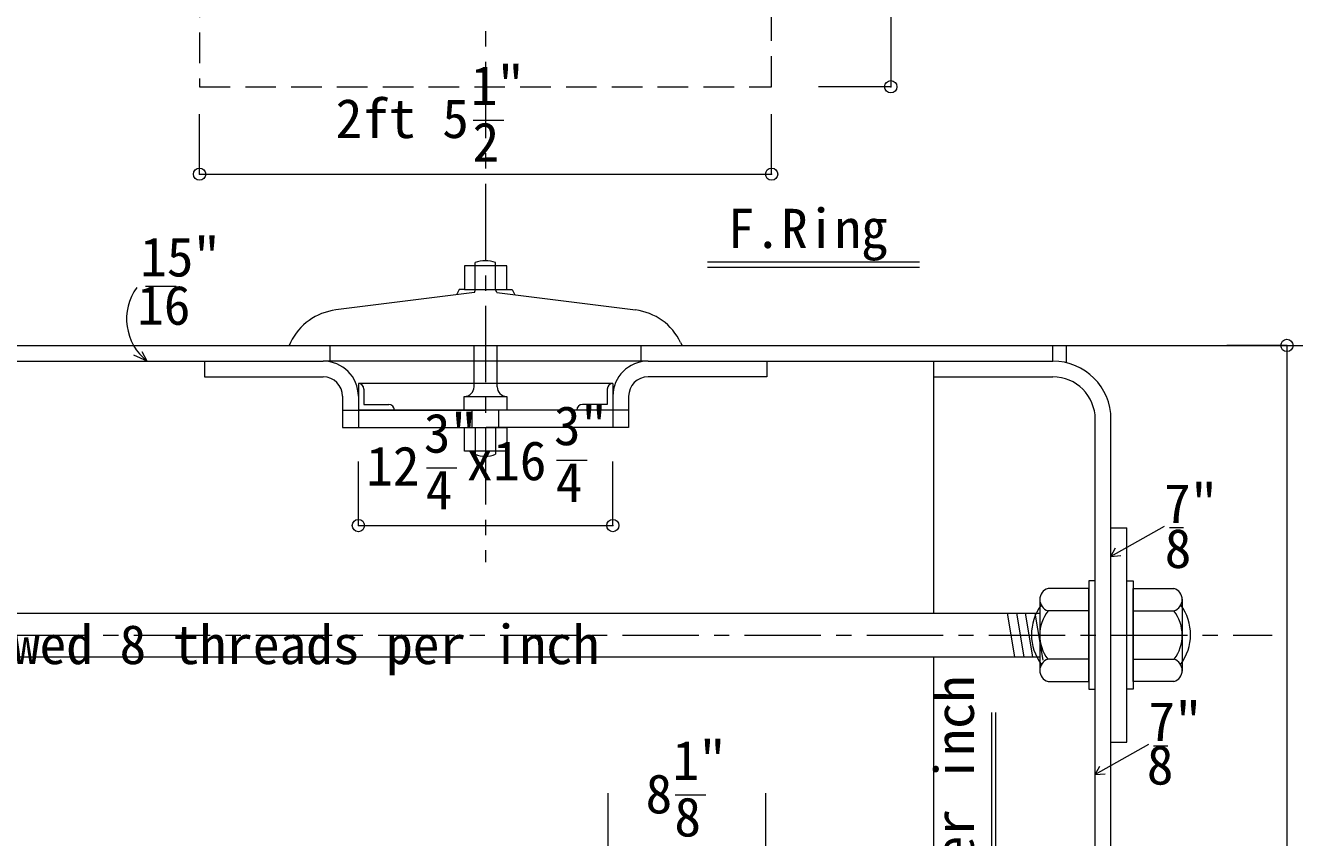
# Model space of a CAD drawing. Units: millimetres, scale not verified. Extents: x -5564 to 5565, y -3978 to 3978.
# Drawn here: x 1736 to 3399, y -139 to 925 of the extents above; entities that cross this region are included whole.
import ezdxf
from ezdxf.enums import TextEntityAlignment as Align

# ---------------------------------------------------------------- set-up
doc = ezdxf.new("R2010")
doc.units = ezdxf.units.MM
doc.header["$LTSCALE"] = 20
doc.header["$PDMODE"] = 32
doc.header["$PDSIZE"] = 16
doc.linetypes.add('CHAIN1', pattern=[8, 5, -1, 1, -1])
doc.linetypes.add('DASHED2', pattern=[3, 2, -1])
for name, color, linetype, lineweight in [('0-3_Center', 4, 'CHAIN1', 9), ('0-4_Note', 3, 'Continuous', 9), ('0-5_Line', 7, 'Continuous', 9), ('0-6_Sunpou', 3, 'Continuous', 9), ('0-7_Kumo', 7, 'DASHED2', 9)]:
    doc.layers.add(name, color=color, linetype=linetype, lineweight=lineweight)
doc.styles.add('ＭＳ ゴシック', font='')
doc.styles.get('ＭＳ ゴシック').set_extended_font_data('MS Gothic')

msp = doc.modelspace()

# ---------------------------------------------------------------- linework, layer by layer
at = {"layer": '0-3_Center'}
for p, q in [((2339, 1837.5), (2339, 221.9)), ((-201.8, 126.5), (3369.24, 126.5)), ((2499.31, -80.72), (2499.31, -597.8)), ((2705.68, -80.72), (2705.68, -597.8))]:
    msp.add_line(p, q, dxfattribs=at)
at = {"layer": '0-4_Note'}
for p, q in [((2629.57, 615.23), (2907.18, 615.23)), ((2629.57, 608.49), (2907.18, 608.49)), ((1893.54, 583.69), (1933.54, 583.69)), ((1895.69, 485.28), (1878.32, 493.23)), ((1895.69, 485.28), (1889.01, 497.66)), ((3234.63, 267.19), (3253.29, 267.19)), ((3158.13, 229.29), (3171.16, 230.59)), ((3001.85, -490.56), (3001.85, 25.13)), ((3007.24, -490.56), (3007.24, 25.13)), ((3213.99, -18.56), (3232.66, -18.56)), ((3137.49, -56.45), (3150.52, -55.16))]:
    msp.add_line(p, q, dxfattribs=at)
for points in [[(3227.71, 268.68), (3158.13, 229.29), (3164.12, 240.55)], [(3207.07, -17.07), (3137.49, -56.45), (3143.49, -45.2)]]:
    msp.add_lwpolyline(points, dxfattribs=at)
msp.add_arc((1939.22, 540.73), 70.5, 144.30681, 231.87145, dxfattribs=at)
at = {"layer": '0-5_Line'}
for p, q in [((2352.13, 610.2), (2352.13, 614.45)), ((2352.13, 579.26), (2352.13, 610.2)), ((2324.29, 575.04), (2142.72, 552.3)), ((2324.29, 575.04), (2325.88, 579.26)), ((2353.72, 575.04), (2352.13, 579.26)), ((2353.72, 575.04), (2535.28, 552.3)), ((1219.79, 505.91), (3433.23, 505.91)), ((2083.54, 509.74), (2081.69, 505.91)), ((2135.39, 485.28), (2135.39, 505.91)), ((2323.9, 451.7), (2323.9, 505.91)), ((2354.11, 451.7), (2354.11, 505.91)), ((2542.61, 485.28), (2542.61, 505.91)), ((2594.47, 509.74), (2596.31, 505.91)), ((3081.93, 485.28), (3081.93, 505.91)), ((3099.95, 483.12), (3099.95, 505.91)), ((1575.79, 485.28), (2126.28, 485.28)), ((1970.7, 485.28), (1970.7, 464.64)), ((2551.73, 485.28), (2126.28, 485.28)), ((2551.73, 485.28), (2841.79, 485.28)), ((2707.3, 485.28), (2707.3, 464.64)), ((2841.79, 485.28), (3081.93, 485.28)), ((2925.51, 485.28), (2925.51, 155.08)), ((1970.7, 464.64), (2126.28, 464.64)), ((2505.69, 455.92), (2172.32, 455.92)), ((2707.3, 464.64), (2551.73, 464.64)), ((2925.51, 464.64), (3081.93, 464.64)), ((2151.68, 439.24), (2151.68, 398.39)), ((2172.32, 439.24), (2172.32, 398.39)), ((2505.69, 439.24), (2505.69, 398.39)), ((2526.33, 439.24), (2526.33, 398.39)), ((2151.68, 421.06), (2338.17, 421.06)), ((2505.69, 421.06), (2172.32, 421.06)), ((2321.54, 398.39), (2321.54, 421.06)), ((2526.33, 421.06), (2339.84, 421.06)), ((2356.46, 398.39), (2356.46, 421.06)), ((3137.49, -420.25), (3137.49, 409.08)), ((3158.13, -2586.54), (3158.13, 409.08)), ((2151.68, 398.39), (2338.17, 398.39)), ((2325.26, 398.39), (2325.26, 367.45)), ((2526.33, 398.39), (2339.84, 398.39)), ((2352.13, 398.39), (2352.13, 367.45)), ((2325.26, 367.45), (2325.26, 363.2)), ((2352.13, 367.45), (2352.13, 363.2)), ((3158.13, 266.85), (3178.76, 266.85)), ((3158.13, 266.85), (3178.76, 266.85)), ((3178.76, -13.85), (3178.76, 266.85)), ((3064.84, 173.66), (3064.84, 79.34)), ((3251.41, 173.66), (3251.41, 79.34)), ((240.05, 155.08), (3064.84, 155.08)), ((3022.04, 155.08), (3031.83, 97.93)), ((3034.33, 155.08), (3044.11, 97.93)), ((3045.64, 155.08), (3055.42, 97.93)), ((3058.24, 155.08), (3068.79, 93.48)), ((3129.18, 158.24), (3075.66, 158.24)), ((3187.07, 158.24), (3240.6, 158.24)), ((240.05, 97.93), (3064.84, 97.93)), ((2925.51, 97.93), (2925.51, -251.32)), ((3129.18, 94.76), (3075.66, 94.76)), ((3187.07, 94.76), (3240.6, 94.76)), ((3158.13, -13.85), (3178.76, -13.85))]:
    msp.add_line(p, q, dxfattribs=at)
for points in [[(2311.17, 579.26), (2366.84, 579.26), (2366.84, 610.2), (2311.17, 610.2)], [(2366.88, 421.06), (2311.13, 421.06), (2311.13, 438.93), (2366.88, 438.93)], [(2311.17, 398.39), (2366.84, 398.39), (2366.84, 367.45), (2311.17, 367.45)], [(3137.49, 197.63), (3129.18, 197.63), (3129.18, 55.37), (3137.49, 55.37)], [(3178.76, 197.63), (3187.07, 197.63), (3187.07, 55.37), (3178.76, 55.37)]]:
    msp.add_lwpolyline(points, close=True, dxfattribs=at)
for points in [[(2325.26, 579.26), (2325.26, 610.2), (2325.26, 614.45)], [(2311.17, 579.26), (2304.26, 579.26), (2300.74, 572.09)], [(2366.84, 579.26), (2373.75, 579.26), (2377.27, 572.09)], [(2172.32, 455.92), (2172.32, 421.06), (2219.5, 421.06)], [(2505.69, 455.92), (2505.69, 421.06), (2458.51, 421.06)], [(2179.65, 448.59), (2179.65, 428.39), (2212.17, 428.39)], [(2498.36, 448.59), (2498.36, 428.39), (2465.84, 428.39)], [(3075.66, 65.46), (3129.18, 65.46), (3129.18, 187.55), (3075.66, 187.55)], [(3240.6, 65.46), (3187.07, 65.46), (3187.07, 187.55), (3240.6, 187.55)]]:
    msp.add_lwpolyline(points, dxfattribs=at)
for centre, radius, start, end in [((2338.7, 578.32), 38.55, 69.60235, 110.39765), ((2152.19, 476.69), 76.2, 97.13993, 154.29474), ((2525.81, 476.69), 76.2, 25.70526, 82.86007), ((2126.28, 439.24), 46.04, 360, 90), ((2551.73, 439.24), 46.04, 90, 180), ((3081.93, 409.08), 76.2, 0, 90), ((2126.28, 439.24), 25.4, 360, 90), ((2172.32, 448.59), 7.33, 0, 90), ((2311.13, 451.7), 12.77, 270, 0), ((2366.88, 451.7), 12.77, 180, 270), ((2505.69, 448.59), 7.33, 90, 180), ((2551.73, 439.24), 25.4, 90, 180), ((3081.93, 409.08), 55.56, 0, 90), ((2212.17, 421.06), 7.33, 0, 90), ((2465.84, 421.06), 7.33, 90, 180), ((2338.7, 399.33), 38.55, 249.60235, 290.39765), ((3080.15, 172.89), 15.33, 107.04183, 252.95817), ((3236.11, 172.89), 15.33, 287.04183, 72.95817), ((3118.77, 127.01), 64.86, 143.4657, 217.01441), ((3117.56, 126.25), 52.72, 142.64143, 216.79856), ((3198.69, 126.25), 52.72, 323.20144, 37.35857), ((3197.48, 127.01), 64.86, 322.98559, 36.5343), ((3080.15, 80.11), 15.33, 107.04183, 252.95817), ((3236.11, 80.11), 15.33, 287.04183, 72.95817)]:
    msp.add_arc(centre, radius, start, end, dxfattribs=at)
at = {"layer": '0-6_Sunpou'}
for p, q in [((2869.61, 1695.67), (2869.61, 844.77)), ((2869.61, 844.77), (2774.84, 844.77)), ((1964.35, 730.15), (1964.35, 808.91)), ((2322.9, 801.14), (2362.9, 801.14)), ((2713.65, 730.15), (2713.65, 808.91)), ((1964.35, 730.15), (2713.65, 730.15)), ((3388.62, 505.91), (3310.07, 505.91)), ((3388.62, 505.91), (3388.62, -2673.85)), ((2172.32, 269.84), (2172.32, 353.82)), ((2431.89, 355.37), (2471.89, 355.37)), ((2505.69, 269.84), (2505.69, 353.82)), ((2261.41, 345.59), (2301.41, 345.59)), ((2172.32, 269.84), (2505.69, 269.84)), ((2587.25, -83.01), (2627.25, -83.01))]:
    msp.add_line(p, q, dxfattribs=at)
for p in [(2869.61, 844.77), (1964.35, 730.15), (2713.65, 730.15), (3388.62, 505.91), (2172.32, 269.84), (2505.69, 269.84)]:
    msp.add_point(p, dxfattribs=at)
at = {"layer": '0-7_Kumo'}
msp.add_lwpolyline([(1964.35, 844.77), (2700.95, 844.77), (2713.65, 844.77), (2713.65, 1695.67), (1964.35, 1695.67)], close=True, dxfattribs=at)

# ---------------------------------------------------------------- texts
at = {"layer": '0-4_Note', "style": 'ＭＳ ゴシック'}
for s, p in [('F.Ring', (2656.25, 618.07)), ('15"', (1886.55, 580.77)), ('16', (1882.59, 517.49)), ('7"', (3227.63, 257.86)), ('8', (3228.52, 198.87)), (' Dia screewed 8 threads per inch', (1370.79, 72.99)), ('7"', (3206.99, -27.89)), ('8', (3205.07, -84.84))]:
    msp.add_text(s, height=51.32, dxfattribs=at).set_placement(p, align=Align.BOTTOM_LEFT)
msp.add_text('9thread per inch', height=51.32, rotation=90, dxfattribs=at).set_placement((2993.99, -485.53), align=Align.BOTTOM_LEFT)
at = {"layer": '0-6_Sunpou', "style": 'ＭＳ ゴシック'}
for s, p in [('1"', (2319.54, 805.5)), ('2ft 5', (2142.54, 762.13)), ('2', (2321.91, 731.29)), ('3"', (2258.06, 349.95)), ('3"', (2428.54, 359.73)), ('12', (2182.57, 306.89)), ('x16', (2313.93, 313.87)), ('4', (2430.91, 285.52)), ('4', (2260.42, 275.73)), ('1"', (2583.89, -78.65)), ('8', (2548.53, -122.59)), ('8', (2586.26, -152.87))]:
    msp.add_text(s, height=51.32, dxfattribs=at).set_placement(p, align=Align.BOTTOM_LEFT)

doc.saveas('drawing.dxf')
